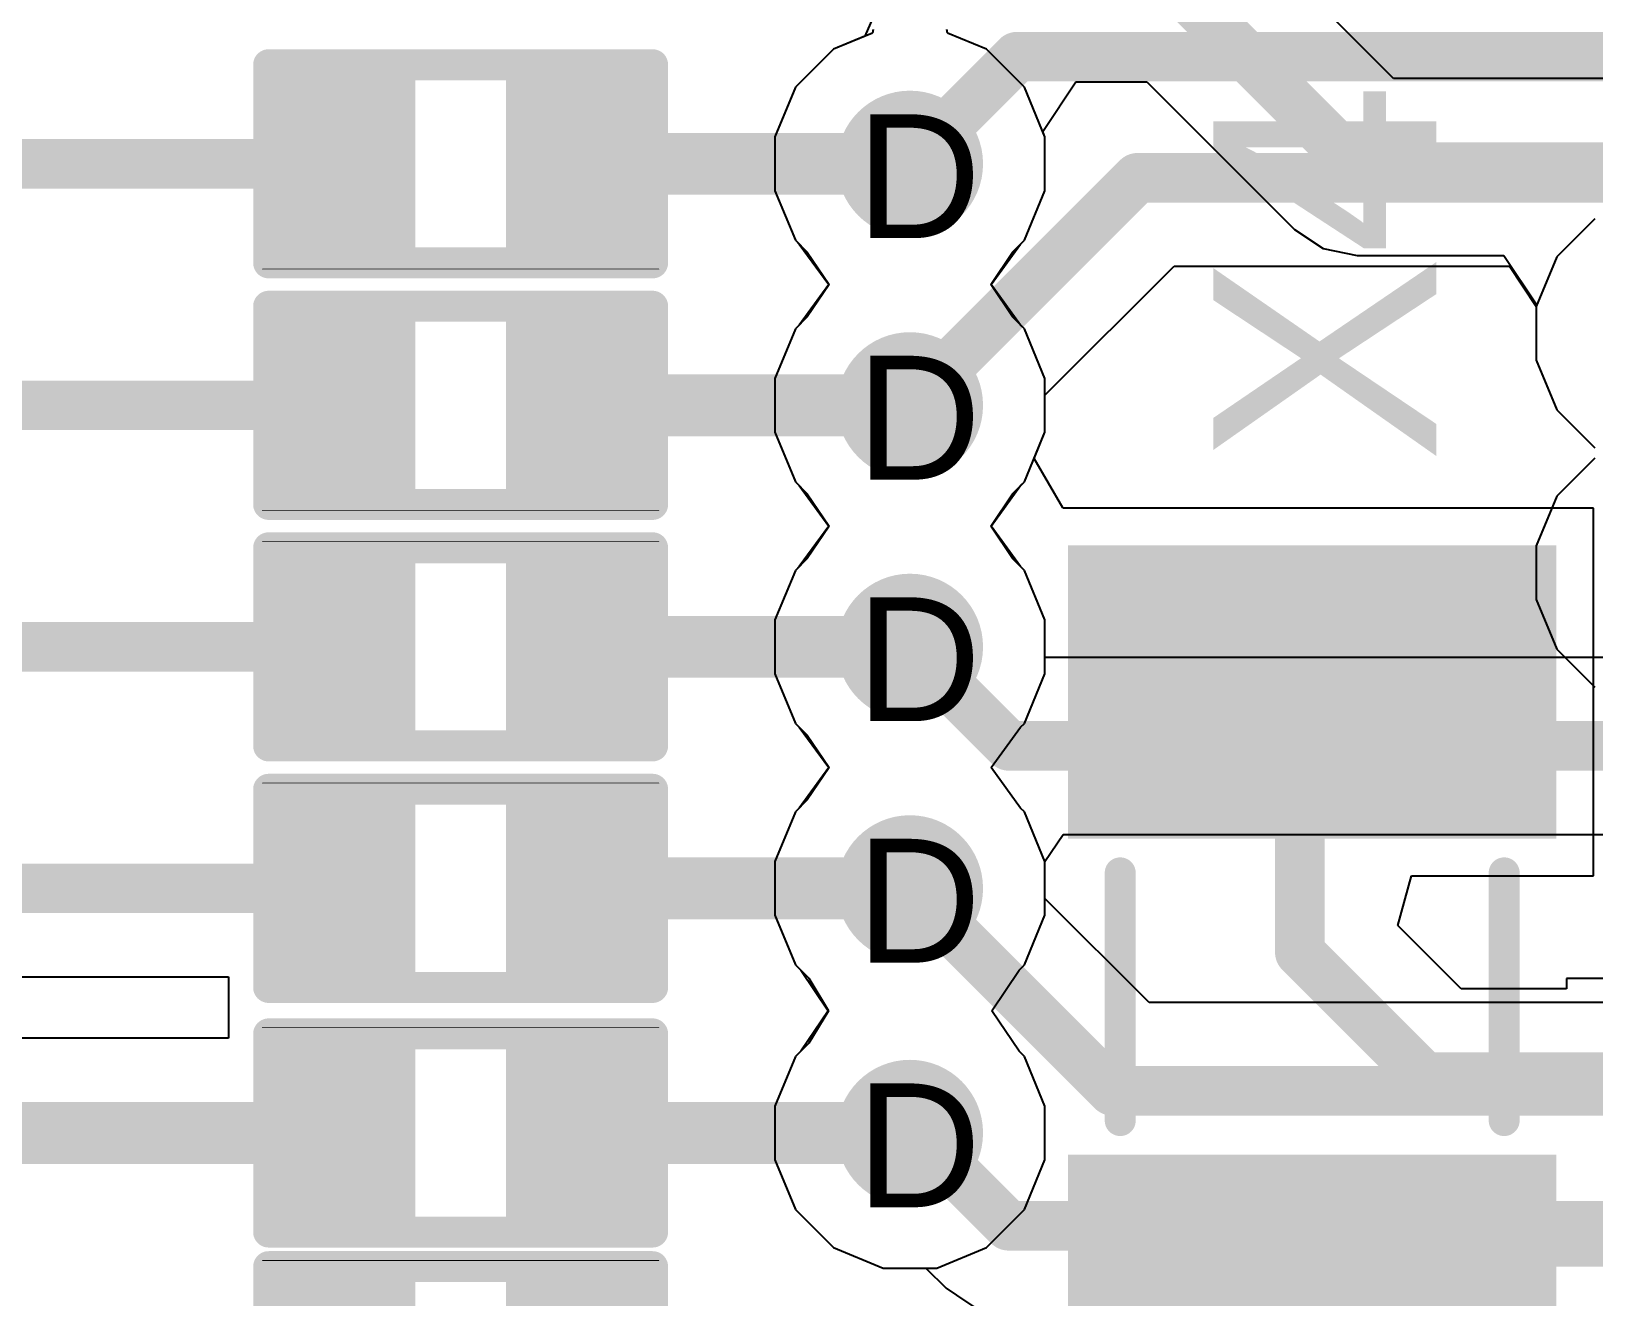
# Model space of a CAD drawing. Header units: inches. Extents: x -11 to 5428, y 0 to 5423.
# Drawn here: x 127.58 to 133.98, y 59.92 to 65.11 of the extents above; entities that cross this region are included whole.
import ezdxf

# ---------------------------------------------------------------- set-up
doc = ezdxf.new("R2010")
doc.units = ezdxf.units.IN
for name, color, linetype in [('Bottom Layer', 5, 'Continuous'), ('Drill Drawing', 1, 'Continuous'), ('GND', 16, 'Continuous'), ('PWR', 76, 'Continuous'), ('Top Layer', 1, 'Continuous'), ('Top Overlay', 2, 'Continuous'), ('Top Paste', 8, 'Continuous'), ('Top Solder', 216, 'Continuous'), ('Via Holes', 16, 'Continuous')]:
    doc.layers.add(name, color=color, linetype=linetype)
doc.styles.add('Arial', font='', dxfattribs={"height": 0.2})
doc.styles.get('Arial').set_extended_font_data('Arial')

# ---------------------------------------------------------------- blocks, each defined once
blk = doc.blocks.new('R___0402_469')
at = {"layer": 'Top Layer'}
for points in [[(-0.6985, -0.3175), (-0.6985, 0.3175), (-0.2413, 0.3175), (-0.2413, -0.3175)], [(0.2413, -0.3175), (0.2413, 0.3175), (0.6985, 0.3175), (0.6985, -0.3175)]]:
    blk.add_hatch(color=1, dxfattribs=at).paths.add_polyline_path(points)
at = {"layer": 'Top Paste'}
for points in [[(-0.6985, -0.3175), (-0.6985, 0.3175), (-0.2413, 0.3175), (-0.2413, -0.3175)], [(0.2413, -0.3175), (0.2413, 0.3175), (0.6985, 0.3175), (0.6985, -0.3175)]]:
    blk.add_hatch(color=8, dxfattribs=at).paths.add_polyline_path(points)
at = {"layer": 'Top Solder'}
for points in [[(-0.7535, -0.3725), (-0.7535, 0.3725), (-0.1863, 0.3725), (-0.1863, -0.3725)], [(0.1863, -0.3725), (0.1863, 0.3725), (0.7535, 0.3725), (0.7535, -0.3725)]]:
    blk.add_hatch(color=216, dxfattribs=at).paths.add_polyline_path(points)
at = {"layer": 'Top Overlay'}
for points in [[(-0.7874, 0.4064, 0.127, 0.127, 0), (0.7874, 0.4064, 0.127, 0.127, 0)], [(-0.7874, -0.4064, 0.127, 0.127, 0), (-0.7874, 0.4064, 0.127, 0.127, 0)], [(0.7874, -0.4064, 0.127, 0.127, 0), (0.7874, 0.4064, 0.127, 0.127, 0)], [(-0.7874, -0.4064, 0.127, 0.127, 0), (0.7874, -0.4064, 0.127, 0.127, 0)], [(-0.8128, -0.4318, 0.00323, 0.00323, 0), (0.8128, -0.4318, 0.00323, 0.00323, 0)]]:
    blk.add_lwpolyline(points, format="xyseb", dxfattribs=at)
for points in [[(-0.8192, 0.4064, 0.0635, 0.0635, 1), (-0.7557, 0.4064, 0.0635, 0.0635, 1)], [(-0.8192, 0.4064, 0.0635, 0.0635, 1), (-0.7557, 0.4064, 0.0635, 0.0635, 1)], [(0.7556, 0.4064, 0.0635, 0.0635, 1), (0.8191, 0.4064, 0.0635, 0.0635, 1)], [(0.7556, 0.4064, 0.0635, 0.0635, 1), (0.8191, 0.4064, 0.0635, 0.0635, 1)], [(-0.8192, -0.4064, 0.0635, 0.0635, 1), (-0.7557, -0.4064, 0.0635, 0.0635, 1)], [(-0.8192, -0.4064, 0.0635, 0.0635, 1), (-0.7557, -0.4064, 0.0635, 0.0635, 1)], [(0.7556, -0.4064, 0.0635, 0.0635, 1), (0.8191, -0.4064, 0.0635, 0.0635, 1)], [(0.7556, -0.4064, 0.0635, 0.0635, 1), (0.8191, -0.4064, 0.0635, 0.0635, 1)], [(-0.8136, -0.4318, 0.00161, 0.00161, 1), (-0.812, -0.4318, 0.00161, 0.00161, 1)], [(0.812, -0.4318, 0.00161, 0.00161, 1), (0.8136, -0.4318, 0.00161, 0.00161, 1)]]:
    blk.add_lwpolyline(points, format="xyseb", close=True, dxfattribs=at)
blk = doc.blocks.new('R___0402_471')
at = {"layer": 'Top Layer'}
for points in [[(-0.6985, -0.3175), (-0.6985, 0.3175), (-0.2413, 0.3175), (-0.2413, -0.3175)], [(0.2413, -0.3175), (0.2413, 0.3175), (0.6985, 0.3175), (0.6985, -0.3175)]]:
    blk.add_hatch(color=1, dxfattribs=at).paths.add_polyline_path(points)
at = {"layer": 'Top Paste'}
for points in [[(-0.6985, -0.3175), (-0.6985, 0.3175), (-0.2413, 0.3175), (-0.2413, -0.3175)], [(0.2413, -0.3175), (0.2413, 0.3175), (0.6985, 0.3175), (0.6985, -0.3175)]]:
    blk.add_hatch(color=8, dxfattribs=at).paths.add_polyline_path(points)
at = {"layer": 'Top Solder'}
for points in [[(-0.7535, -0.3725), (-0.7535, 0.3725), (-0.1863, 0.3725), (-0.1863, -0.3725)], [(0.1863, -0.3725), (0.1863, 0.3725), (0.7535, 0.3725), (0.7535, -0.3725)]]:
    blk.add_hatch(color=216, dxfattribs=at).paths.add_polyline_path(points)
at = {"layer": 'Top Overlay'}
for points in [[(-0.7874, 0.4064, 0.127, 0.127, 0), (0.7874, 0.4064, 0.127, 0.127, 0)], [(-0.7874, -0.4064, 0.127, 0.127, 0), (-0.7874, 0.4064, 0.127, 0.127, 0)], [(0.7874, -0.4064, 0.127, 0.127, 0), (0.7874, 0.4064, 0.127, 0.127, 0)], [(-0.7874, -0.4064, 0.127, 0.127, 0), (0.7874, -0.4064, 0.127, 0.127, 0)], [(-0.8128, -0.4318, 0.00323, 0.00323, 0), (0.8128, -0.4318, 0.00323, 0.00323, 0)]]:
    blk.add_lwpolyline(points, format="xyseb", dxfattribs=at)
for points in [[(-0.8192, 0.4064, 0.0635, 0.0635, 1), (-0.7557, 0.4064, 0.0635, 0.0635, 1)], [(-0.8192, 0.4064, 0.0635, 0.0635, 1), (-0.7557, 0.4064, 0.0635, 0.0635, 1)], [(0.7556, 0.4064, 0.0635, 0.0635, 1), (0.8191, 0.4064, 0.0635, 0.0635, 1)], [(0.7556, 0.4064, 0.0635, 0.0635, 1), (0.8191, 0.4064, 0.0635, 0.0635, 1)], [(-0.8192, -0.4064, 0.0635, 0.0635, 1), (-0.7557, -0.4064, 0.0635, 0.0635, 1)], [(-0.8192, -0.4064, 0.0635, 0.0635, 1), (-0.7557, -0.4064, 0.0635, 0.0635, 1)], [(0.7556, -0.4064, 0.0635, 0.0635, 1), (0.8191, -0.4064, 0.0635, 0.0635, 1)], [(0.7556, -0.4064, 0.0635, 0.0635, 1), (0.8191, -0.4064, 0.0635, 0.0635, 1)], [(-0.8136, -0.4318, 0.00161, 0.00161, 1), (-0.812, -0.4318, 0.00161, 0.00161, 1)], [(0.812, -0.4318, 0.00161, 0.00161, 1), (0.8136, -0.4318, 0.00161, 0.00161, 1)]]:
    blk.add_lwpolyline(points, format="xyseb", close=True, dxfattribs=at)
blk = doc.blocks.new('R___0402_488')
at = {"layer": 'Top Layer'}
for points in [[(-0.6985, -0.3175), (-0.6985, 0.3175), (-0.2413, 0.3175), (-0.2413, -0.3175)], [(0.2413, -0.3175), (0.2413, 0.3175), (0.6985, 0.3175), (0.6985, -0.3175)]]:
    blk.add_hatch(color=1, dxfattribs=at).paths.add_polyline_path(points)
at = {"layer": 'Top Paste'}
for points in [[(-0.6985, -0.3175), (-0.6985, 0.3175), (-0.2413, 0.3175), (-0.2413, -0.3175)], [(0.2413, -0.3175), (0.2413, 0.3175), (0.6985, 0.3175), (0.6985, -0.3175)]]:
    blk.add_hatch(color=8, dxfattribs=at).paths.add_polyline_path(points)
at = {"layer": 'Top Solder'}
for points in [[(-0.7535, -0.3725), (-0.7535, 0.3725), (-0.1863, 0.3725), (-0.1863, -0.3725)], [(0.1863, -0.3725), (0.1863, 0.3725), (0.7535, 0.3725), (0.7535, -0.3725)]]:
    blk.add_hatch(color=216, dxfattribs=at).paths.add_polyline_path(points)
at = {"layer": 'Top Overlay'}
for points in [[(0.7874, 0.4064, 0.127, 0.127, 0), (-0.7874, 0.4064, 0.127, 0.127, 0)], [(-0.7874, 0.4064, 0.127, 0.127, 0), (-0.7874, -0.4064, 0.127, 0.127, 0)], [(0.7874, 0.4064, 0.127, 0.127, 0), (0.7874, -0.4064, 0.127, 0.127, 0)], [(0.7874, -0.4064, 0.127, 0.127, 0), (-0.7874, -0.4064, 0.127, 0.127, 0)], [(0.8128, -0.4318, 0.00323, 0.00323, 0), (-0.8128, -0.4318, 0.00323, 0.00323, 0)]]:
    blk.add_lwpolyline(points, format="xyseb", dxfattribs=at)
for points in [[(-0.8191, 0.4064, 0.0635, 0.0635, 1), (-0.7556, 0.4064, 0.0635, 0.0635, 1)], [(-0.8191, 0.4064, 0.0635, 0.0635, 1), (-0.7556, 0.4064, 0.0635, 0.0635, 1)], [(0.7557, 0.4064, 0.0635, 0.0635, 1), (0.8192, 0.4064, 0.0635, 0.0635, 1)], [(0.7557, 0.4064, 0.0635, 0.0635, 1), (0.8192, 0.4064, 0.0635, 0.0635, 1)], [(-0.8191, -0.4064, 0.0635, 0.0635, 1), (-0.7556, -0.4064, 0.0635, 0.0635, 1)], [(-0.8191, -0.4064, 0.0635, 0.0635, 1), (-0.7556, -0.4064, 0.0635, 0.0635, 1)], [(0.7557, -0.4064, 0.0635, 0.0635, 1), (0.8192, -0.4064, 0.0635, 0.0635, 1)], [(0.7557, -0.4064, 0.0635, 0.0635, 1), (0.8192, -0.4064, 0.0635, 0.0635, 1)], [(-0.8136, -0.4318, 0.00161, 0.00161, 1), (-0.812, -0.4318, 0.00161, 0.00161, 1)], [(0.812, -0.4318, 0.00161, 0.00161, 1), (0.8136, -0.4318, 0.00161, 0.00161, 1)]]:
    blk.add_lwpolyline(points, format="xyseb", close=True, dxfattribs=at)
blk = doc.blocks.new('R___0402_490')
at = {"layer": 'Top Layer'}
for points in [[(-0.6985, -0.3175), (-0.6985, 0.3175), (-0.2413, 0.3175), (-0.2413, -0.3175)], [(0.2413, -0.3175), (0.2413, 0.3175), (0.6985, 0.3175), (0.6985, -0.3175)]]:
    blk.add_hatch(color=1, dxfattribs=at).paths.add_polyline_path(points)
at = {"layer": 'Top Paste'}
for points in [[(-0.6985, -0.3175), (-0.6985, 0.3175), (-0.2413, 0.3175), (-0.2413, -0.3175)], [(0.2413, -0.3175), (0.2413, 0.3175), (0.6985, 0.3175), (0.6985, -0.3175)]]:
    blk.add_hatch(color=8, dxfattribs=at).paths.add_polyline_path(points)
at = {"layer": 'Top Solder'}
for points in [[(-0.7535, -0.3725), (-0.7535, 0.3725), (-0.1863, 0.3725), (-0.1863, -0.3725)], [(0.1863, -0.3725), (0.1863, 0.3725), (0.7535, 0.3725), (0.7535, -0.3725)]]:
    blk.add_hatch(color=216, dxfattribs=at).paths.add_polyline_path(points)
at = {"layer": 'Top Overlay'}
for points in [[(0.7874, 0.4064, 0.127, 0.127, 0), (-0.7874, 0.4064, 0.127, 0.127, 0)], [(-0.7874, 0.4064, 0.127, 0.127, 0), (-0.7874, -0.4064, 0.127, 0.127, 0)], [(0.7874, 0.4064, 0.127, 0.127, 0), (0.7874, -0.4064, 0.127, 0.127, 0)], [(0.7874, -0.4064, 0.127, 0.127, 0), (-0.7874, -0.4064, 0.127, 0.127, 0)], [(0.8128, -0.4318, 0.00323, 0.00323, 0), (-0.8128, -0.4318, 0.00323, 0.00323, 0)]]:
    blk.add_lwpolyline(points, format="xyseb", dxfattribs=at)
for points in [[(-0.8191, 0.4064, 0.0635, 0.0635, 1), (-0.7556, 0.4064, 0.0635, 0.0635, 1)], [(-0.8191, 0.4064, 0.0635, 0.0635, 1), (-0.7556, 0.4064, 0.0635, 0.0635, 1)], [(0.7557, 0.4064, 0.0635, 0.0635, 1), (0.8192, 0.4064, 0.0635, 0.0635, 1)], [(0.7557, 0.4064, 0.0635, 0.0635, 1), (0.8192, 0.4064, 0.0635, 0.0635, 1)], [(-0.8191, -0.4064, 0.0635, 0.0635, 1), (-0.7556, -0.4064, 0.0635, 0.0635, 1)], [(-0.8191, -0.4064, 0.0635, 0.0635, 1), (-0.7556, -0.4064, 0.0635, 0.0635, 1)], [(0.7557, -0.4064, 0.0635, 0.0635, 1), (0.8192, -0.4064, 0.0635, 0.0635, 1)], [(0.7557, -0.4064, 0.0635, 0.0635, 1), (0.8192, -0.4064, 0.0635, 0.0635, 1)], [(-0.8136, -0.4318, 0.00161, 0.00161, 1), (-0.812, -0.4318, 0.00161, 0.00161, 1)], [(0.812, -0.4318, 0.00161, 0.00161, 1), (0.8136, -0.4318, 0.00161, 0.00161, 1)]]:
    blk.add_lwpolyline(points, format="xyseb", close=True, dxfattribs=at)
blk = doc.blocks.new('R___0402_492')
at = {"layer": 'Top Layer'}
for points in [[(-0.6985, -0.3175), (-0.6985, 0.3175), (-0.2413, 0.3175), (-0.2413, -0.3175)], [(0.2413, -0.3175), (0.2413, 0.3175), (0.6985, 0.3175), (0.6985, -0.3175)]]:
    blk.add_hatch(color=1, dxfattribs=at).paths.add_polyline_path(points)
at = {"layer": 'Top Paste'}
for points in [[(-0.6985, -0.3175), (-0.6985, 0.3175), (-0.2413, 0.3175), (-0.2413, -0.3175)], [(0.2413, -0.3175), (0.2413, 0.3175), (0.6985, 0.3175), (0.6985, -0.3175)]]:
    blk.add_hatch(color=8, dxfattribs=at).paths.add_polyline_path(points)
at = {"layer": 'Top Solder'}
for points in [[(-0.7535, -0.3725), (-0.7535, 0.3725), (-0.1863, 0.3725), (-0.1863, -0.3725)], [(0.1863, -0.3725), (0.1863, 0.3725), (0.7535, 0.3725), (0.7535, -0.3725)]]:
    blk.add_hatch(color=216, dxfattribs=at).paths.add_polyline_path(points)
at = {"layer": 'Top Overlay'}
for points in [[(0.7874, 0.4064, 0.127, 0.127, 0), (-0.7874, 0.4064, 0.127, 0.127, 0)], [(-0.7874, 0.4064, 0.127, 0.127, 0), (-0.7874, -0.4064, 0.127, 0.127, 0)], [(0.7874, 0.4064, 0.127, 0.127, 0), (0.7874, -0.4064, 0.127, 0.127, 0)], [(0.7874, -0.4064, 0.127, 0.127, 0), (-0.7874, -0.4064, 0.127, 0.127, 0)], [(0.8128, -0.4318, 0.00323, 0.00323, 0), (-0.8128, -0.4318, 0.00323, 0.00323, 0)]]:
    blk.add_lwpolyline(points, format="xyseb", dxfattribs=at)
for points in [[(-0.8191, 0.4064, 0.0635, 0.0635, 1), (-0.7556, 0.4064, 0.0635, 0.0635, 1)], [(-0.8191, 0.4064, 0.0635, 0.0635, 1), (-0.7556, 0.4064, 0.0635, 0.0635, 1)], [(0.7557, 0.4064, 0.0635, 0.0635, 1), (0.8192, 0.4064, 0.0635, 0.0635, 1)], [(0.7557, 0.4064, 0.0635, 0.0635, 1), (0.8192, 0.4064, 0.0635, 0.0635, 1)], [(-0.8191, -0.4064, 0.0635, 0.0635, 1), (-0.7556, -0.4064, 0.0635, 0.0635, 1)], [(-0.8191, -0.4064, 0.0635, 0.0635, 1), (-0.7556, -0.4064, 0.0635, 0.0635, 1)], [(0.7557, -0.4064, 0.0635, 0.0635, 1), (0.8192, -0.4064, 0.0635, 0.0635, 1)], [(0.7557, -0.4064, 0.0635, 0.0635, 1), (0.8192, -0.4064, 0.0635, 0.0635, 1)], [(-0.8136, -0.4318, 0.00161, 0.00161, 1), (-0.812, -0.4318, 0.00161, 0.00161, 1)], [(0.812, -0.4318, 0.00161, 0.00161, 1), (0.8136, -0.4318, 0.00161, 0.00161, 1)]]:
    blk.add_lwpolyline(points, format="xyseb", close=True, dxfattribs=at)
blk = doc.blocks.new('R___0402_494')
at = {"layer": 'Top Layer'}
for points in [[(-0.6985, -0.3175), (-0.6985, 0.3175), (-0.2413, 0.3175), (-0.2413, -0.3175)], [(0.2413, -0.3175), (0.2413, 0.3175), (0.6985, 0.3175), (0.6985, -0.3175)]]:
    blk.add_hatch(color=1, dxfattribs=at).paths.add_polyline_path(points)
at = {"layer": 'Top Paste'}
for points in [[(-0.6985, -0.3175), (-0.6985, 0.3175), (-0.2413, 0.3175), (-0.2413, -0.3175)], [(0.2413, -0.3175), (0.2413, 0.3175), (0.6985, 0.3175), (0.6985, -0.3175)]]:
    blk.add_hatch(color=8, dxfattribs=at).paths.add_polyline_path(points)
at = {"layer": 'Top Solder'}
for points in [[(-0.7535, -0.3725), (-0.7535, 0.3725), (-0.1863, 0.3725), (-0.1863, -0.3725)], [(0.1863, -0.3725), (0.1863, 0.3725), (0.7535, 0.3725), (0.7535, -0.3725)]]:
    blk.add_hatch(color=216, dxfattribs=at).paths.add_polyline_path(points)
at = {"layer": 'Top Overlay'}
for points in [[(0.7874, 0.4064, 0.127, 0.127, 0), (-0.7874, 0.4064, 0.127, 0.127, 0)], [(-0.7874, 0.4064, 0.127, 0.127, 0), (-0.7874, -0.4064, 0.127, 0.127, 0)], [(0.7874, 0.4064, 0.127, 0.127, 0), (0.7874, -0.4064, 0.127, 0.127, 0)], [(0.7874, -0.4064, 0.127, 0.127, 0), (-0.7874, -0.4064, 0.127, 0.127, 0)], [(0.8128, -0.4318, 0.00323, 0.00323, 0), (-0.8128, -0.4318, 0.00323, 0.00323, 0)]]:
    blk.add_lwpolyline(points, format="xyseb", dxfattribs=at)
for points in [[(-0.8191, 0.4064, 0.0635, 0.0635, 1), (-0.7556, 0.4064, 0.0635, 0.0635, 1)], [(-0.8191, 0.4064, 0.0635, 0.0635, 1), (-0.7556, 0.4064, 0.0635, 0.0635, 1)], [(0.7557, 0.4064, 0.0635, 0.0635, 1), (0.8192, 0.4064, 0.0635, 0.0635, 1)], [(0.7557, 0.4064, 0.0635, 0.0635, 1), (0.8192, 0.4064, 0.0635, 0.0635, 1)], [(-0.8191, -0.4064, 0.0635, 0.0635, 1), (-0.7556, -0.4064, 0.0635, 0.0635, 1)], [(-0.8191, -0.4064, 0.0635, 0.0635, 1), (-0.7556, -0.4064, 0.0635, 0.0635, 1)], [(0.7557, -0.4064, 0.0635, 0.0635, 1), (0.8192, -0.4064, 0.0635, 0.0635, 1)], [(0.7557, -0.4064, 0.0635, 0.0635, 1), (0.8192, -0.4064, 0.0635, 0.0635, 1)], [(-0.8136, -0.4318, 0.00161, 0.00161, 1), (-0.812, -0.4318, 0.00161, 0.00161, 1)], [(0.812, -0.4318, 0.00161, 0.00161, 1), (0.8136, -0.4318, 0.00161, 0.00161, 1)]]:
    blk.add_lwpolyline(points, format="xyseb", close=True, dxfattribs=at)
blk = doc.blocks.new('NX3215SA_32_768K_STD_MUA_8__516')
at = {"layer": 'Top Layer'}
for points in [[(-1.75, 0.9), (-0.75, 0.9), (-0.75, -0.9), (-1.75, -0.9)], [(0.75, 0.9), (1.75, 0.9), (1.75, -0.9), (0.75, -0.9)]]:
    blk.add_hatch(color=1, dxfattribs=at).paths.add_polyline_path(points)
at = {"layer": 'Top Paste'}
for points in [[(-1.75, 0.9), (-0.75, 0.9), (-0.75, -0.9), (-1.75, -0.9)], [(0.75, 0.9), (1.75, 0.9), (1.75, -0.9), (0.75, -0.9)]]:
    blk.add_hatch(color=8, dxfattribs=at).paths.add_polyline_path(points)
at = {"layer": 'Top Solder'}
for points in [[(-1.8516, 1.0016), (-0.6484, 1.0016), (-0.6484, -1.0016), (-1.8516, -1.0016)], [(0.6484, 1.0016), (1.8516, 1.0016), (1.8516, -1.0016), (0.6484, -1.0016)]]:
    blk.add_hatch(color=216, dxfattribs=at).paths.add_polyline_path(points)
at = {"layer": 'Top Overlay'}
for points in [[(-0.508, 0.7874, 0.127, 0.127, 0), (0.508, 0.7874, 0.127, 0.127, 0)], [(-0.508, -0.7874, 0.127, 0.127, 0), (0.508, -0.7874, 0.127, 0.127, 0)]]:
    blk.add_lwpolyline(points, format="xyseb", dxfattribs=at)
for points in [[(-0.5397, 0.7874, 0.0635, 0.0635, 1), (-0.4762, 0.7874, 0.0635, 0.0635, 1)], [(0.4763, 0.7874, 0.0635, 0.0635, 1), (0.5398, 0.7874, 0.0635, 0.0635, 1)], [(-0.5397, -0.7874, 0.0635, 0.0635, 1), (-0.4762, -0.7874, 0.0635, 0.0635, 1)], [(0.4763, -0.7874, 0.0635, 0.0635, 1), (0.5398, -0.7874, 0.0635, 0.0635, 1)]]:
    blk.add_lwpolyline(points, format="xyseb", close=True, dxfattribs=at)

msp = doc.modelspace()

# ---------------------------------------------------------------- hatches: boundary and pattern name
at = {"layer": 'Bottom Layer'}
h = msp.add_hatch(color=5, dxfattribs=at)
edge = h.paths.add_edge_path()
edge.add_arc((131.1794, 64.5668), 0.3, 0, 360)
h = msp.add_hatch(color=5, dxfattribs=at)
edge = h.paths.add_edge_path()
edge.add_arc((131.1794, 63.5762), 0.3, 0, 360)
h = msp.add_hatch(color=5, dxfattribs=at)
edge = h.paths.add_edge_path()
edge.add_arc((131.1794, 62.5856), 0.3, 0, 360)
h = msp.add_hatch(color=5, dxfattribs=at)
edge = h.paths.add_edge_path()
edge.add_arc((131.1794, 61.595), 0.3, 0, 360)
h = msp.add_hatch(color=5, dxfattribs=at)
edge = h.paths.add_edge_path()
edge.add_arc((131.1794, 60.5918), 0.3, 0, 360)
at = {"layer": 'GND'}
h = msp.add_hatch(color=16, dxfattribs=at)
edge = h.paths.add_edge_path()
edge.add_arc((131.1794, 64.5668), 0.3, 0, 360)
h = msp.add_hatch(color=16, dxfattribs=at)
edge = h.paths.add_edge_path()
edge.add_arc((131.1794, 63.5762), 0.3, 0, 360)
h = msp.add_hatch(color=16, dxfattribs=at)
edge = h.paths.add_edge_path()
edge.add_arc((131.1794, 62.5856), 0.3, 0, 360)
h = msp.add_hatch(color=16, dxfattribs=at)
edge = h.paths.add_edge_path()
edge.add_arc((131.1794, 61.595), 0.3, 0, 360)
h = msp.add_hatch(color=16, dxfattribs=at)
edge = h.paths.add_edge_path()
edge.add_arc((131.1794, 60.5918), 0.3, 0, 360)
at = {"layer": 'PWR'}
h = msp.add_hatch(color=76, dxfattribs=at)
edge = h.paths.add_edge_path()
edge.add_arc((131.1794, 64.5668), 0.3, 0, 360)
h = msp.add_hatch(color=76, dxfattribs=at)
edge = h.paths.add_edge_path()
edge.add_arc((131.1794, 63.5762), 0.3, 0, 360)
h = msp.add_hatch(color=76, dxfattribs=at)
edge = h.paths.add_edge_path()
edge.add_arc((131.1794, 62.5856), 0.3, 0, 360)
h = msp.add_hatch(color=76, dxfattribs=at)
edge = h.paths.add_edge_path()
edge.add_arc((131.1794, 61.595), 0.3, 0, 360)
h = msp.add_hatch(color=76, dxfattribs=at)
edge = h.paths.add_edge_path()
edge.add_arc((131.1794, 60.5918), 0.3, 0, 360)
at = {"layer": 'Top Layer'}
h = msp.add_hatch(color=1, dxfattribs=at)
edge = h.paths.add_edge_path()
edge.add_arc((131.1794, 64.5668), 0.3, 0, 360)
h = msp.add_hatch(color=1, dxfattribs=at)
edge = h.paths.add_edge_path()
edge.add_arc((131.1794, 63.5762), 0.3, 0, 360)
h = msp.add_hatch(color=1, dxfattribs=at)
edge = h.paths.add_edge_path()
edge.add_arc((131.1794, 62.5856), 0.3, 0, 360)
h = msp.add_hatch(color=1, dxfattribs=at)
edge = h.paths.add_edge_path()
edge.add_arc((131.1794, 61.595), 0.3, 0, 360)
h = msp.add_hatch(color=1, dxfattribs=at)
edge = h.paths.add_edge_path()
edge.add_arc((131.1794, 60.5918), 0.3, 0, 360)
at = {"layer": 'Via Holes'}
h = msp.add_hatch(color=7, dxfattribs=at)
edge = h.paths.add_edge_path()
edge.add_arc((131.1794, 64.5668), 0.15, 0, 360)
h = msp.add_hatch(color=7, dxfattribs=at)
edge = h.paths.add_edge_path()
edge.add_arc((131.1794, 63.5762), 0.15, 0, 360)
h = msp.add_hatch(color=7, dxfattribs=at)
edge = h.paths.add_edge_path()
edge.add_arc((131.1794, 62.5856), 0.15, 0, 360)
h = msp.add_hatch(color=7, dxfattribs=at)
edge = h.paths.add_edge_path()
edge.add_arc((131.1794, 61.595), 0.15, 0, 360)
h = msp.add_hatch(color=7, dxfattribs=at)
edge = h.paths.add_edge_path()
edge.add_arc((131.1794, 60.5918), 0.15, 0, 360)

# ---------------------------------------------------------------- linework, layer by layer
at = {"layer": 'Bottom Layer'}
for p, q in [((131.0549, 65.2281), (130.9951, 65.0901)), ((130.9951, 65.0901), (130.8656, 65.0365)), ((130.8656, 65.0365), (130.7098, 64.8806)), ((130.7098, 64.8806), (130.6254, 64.677)), ((130.6254, 64.677), (130.6254, 64.4566)), ((130.6254, 64.4566), (130.7098, 64.253)), ((130.7098, 64.253), (130.7585, 64.2043)), ((130.7585, 64.2043), (130.8483, 64.0715)), ((131.7334, 63.6175), (132.2629, 64.147)), ((132.2629, 64.147), (133.6381, 64.147)), ((133.6381, 64.147), (133.7484, 63.9818)), ((130.8483, 64.0715), (130.7585, 63.9388)), ((133.7484, 63.9818), (133.7484, 63.7614)), ((130.7585, 63.9388), (130.7098, 63.89)), ((130.7098, 63.89), (130.6254, 63.6864)), ((133.7484, 63.7614), (133.8328, 63.5578)), ((130.6254, 63.6864), (130.6254, 63.466)), ((131.7334, 63.466), (131.7334, 63.6175)), ((133.8328, 63.5578), (133.9886, 63.402)), ((130.6254, 63.466), (130.7098, 63.2624)), ((131.6491, 63.2624), (131.7334, 63.466)), ((130.7098, 63.2624), (130.7585, 63.2137)), ((131.6004, 63.2137), (131.6491, 63.2624)), ((130.7585, 63.2137), (130.8483, 63.0809)), ((131.5106, 63.0809), (131.6004, 63.2137)), ((130.8483, 63.0809), (130.7585, 62.9482)), ((131.6004, 62.9482), (131.5106, 63.0809)), ((130.7585, 62.9482), (130.7098, 62.8994)), ((131.6491, 62.8994), (131.6004, 62.9482)), ((130.7098, 62.8994), (130.6254, 62.6958)), ((131.7334, 62.6958), (131.6491, 62.8994)), ((130.6254, 62.6958), (130.6254, 62.4754)), ((131.7334, 62.5444), (131.7334, 62.6958)), ((131.736, 62.5418), (131.7334, 62.5444)), ((138.884, 62.5418), (131.736, 62.5418)), ((130.6254, 62.4754), (130.7098, 62.2718)), ((130.7098, 62.2718), (130.7585, 62.2231)), ((130.7585, 62.2231), (130.8483, 62.0903)), ((130.8483, 62.0903), (130.7585, 61.9576)), ((130.7098, 61.9088), (130.6254, 61.7052)), ((130.7585, 61.9576), (130.7098, 61.9088)), ((131.7334, 61.7052), (131.8079, 61.8166)), ((131.8079, 61.8166), (138.7338, 61.8166)), ((130.6254, 61.7052), (130.6254, 61.4848)), ((131.7334, 61.5538), (131.7334, 61.7052)), ((132.1603, 61.1269), (131.7334, 61.5538)), ((130.6254, 61.4848), (130.7098, 61.2812)), ((130.7098, 61.2812), (130.7648, 61.2262)), ((130.7648, 61.2262), (130.8461, 61.0934)), ((130.8461, 61.0934), (130.7648, 60.9607)), ((138.8874, 61.1269), (132.1603, 61.1269)), ((130.7648, 60.9607), (130.7098, 60.9056)), ((130.7098, 60.9056), (130.6254, 60.702)), ((130.6254, 60.702), (130.6254, 60.4816)), ((130.6254, 60.4816), (130.7098, 60.278)), ((130.7098, 60.278), (130.8656, 60.1222)), ((130.8656, 60.1222), (131.0692, 60.0378)), ((131.0692, 60.0378), (131.2447, 60.0378)), ((131.2447, 60.0378), (131.3279, 59.9546)), ((131.3279, 59.9546), (131.3279, 59.9546)), ((131.3279, 59.9546), (131.3279, 59.9546)), ((131.3279, 59.9546), (131.3704, 59.9262)), ((131.3704, 59.9262), (131.4456, 59.876))]:
    msp.add_line(p, q, dxfattribs=at)
for points in [[(131.1794, 64.5668, 0.2032, 0.2032, 0), (131.6191, 65.0065, 0.2032, 0.2032, 0)], [(131.6191, 65.0065, 0.2032, 0.2032, 0), (138.9554, 65.0065, 0.2032, 0.2032, 0)], [(131.1794, 63.5762, 0.2032, 0.2032, 0), (132.1128, 64.5095, 0.2032, 0.2032, 0)], [(132.1128, 64.5095, 0.2032, 0.2032, 0), (138.0921, 64.5095, 0.2032, 0.2032, 0)], [(131.1794, 62.5856, 0.2032, 0.2032, 0), (131.5858, 62.1792, 0.2032, 0.2032, 0)], [(131.5858, 62.1792, 0.2032, 0.2032, 0), (138.884, 62.1792, 0.2032, 0.2032, 0)], [(131.1794, 61.595, 0.2032, 0.2032, 0), (132.0101, 60.7643, 0.2032, 0.2032, 0)], [(132.0101, 60.7643, 0.2032, 0.2032, 0), (139.9783, 60.7643, 0.2032, 0.2032, 0)], [(131.1794, 60.5918, 0.2032, 0.2032, 0), (131.2034, 60.5918, 0.2032, 0.2032, 0)], [(131.2034, 60.5918, 0.2032, 0.2032, 0), (131.5843, 60.211, 0.2032, 0.2032, 0)], [(131.5843, 60.211, 0.2032, 0.2032, 0), (140.4078, 60.211, 0.2032, 0.2032, 0)]]:
    msp.add_lwpolyline(points, format="xyseb", dxfattribs=at)
for points in [[(131.5683, 65.0065, 0.1016, 0.1016, 1), (131.6699, 65.0065, 0.1016, 0.1016, 1)], [(131.5683, 65.0065, 0.1016, 0.1016, 1), (131.6699, 65.0065, 0.1016, 0.1016, 1)], [(131.1286, 64.5668, 0.1016, 0.1016, 1), (131.2302, 64.5668, 0.1016, 0.1016, 1)], [(132.062, 64.5095, 0.1016, 0.1016, 1), (132.1636, 64.5095, 0.1016, 0.1016, 1)], [(132.062, 64.5095, 0.1016, 0.1016, 1), (132.1636, 64.5095, 0.1016, 0.1016, 1)], [(131.1286, 63.5762, 0.1016, 0.1016, 1), (131.2302, 63.5762, 0.1016, 0.1016, 1)], [(131.1286, 62.5856, 0.1016, 0.1016, 1), (131.2302, 62.5856, 0.1016, 0.1016, 1)], [(131.535, 62.1792, 0.1016, 0.1016, 1), (131.6366, 62.1792, 0.1016, 0.1016, 1)], [(131.535, 62.1792, 0.1016, 0.1016, 1), (131.6366, 62.1792, 0.1016, 0.1016, 1)], [(131.1286, 61.595, 0.1016, 0.1016, 1), (131.2302, 61.595, 0.1016, 0.1016, 1)], [(131.9593, 60.7643, 0.1016, 0.1016, 1), (132.0609, 60.7643, 0.1016, 0.1016, 1)], [(131.9593, 60.7643, 0.1016, 0.1016, 1), (132.0609, 60.7643, 0.1016, 0.1016, 1)], [(131.1286, 60.5918, 0.1016, 0.1016, 1), (131.2302, 60.5918, 0.1016, 0.1016, 1)], [(131.1526, 60.5918, 0.1016, 0.1016, 1), (131.2542, 60.5918, 0.1016, 0.1016, 1)], [(131.1526, 60.5918, 0.1016, 0.1016, 1), (131.2542, 60.5918, 0.1016, 0.1016, 1)], [(131.5335, 60.211, 0.1016, 0.1016, 1), (131.6351, 60.211, 0.1016, 0.1016, 1)], [(131.5335, 60.211, 0.1016, 0.1016, 1), (131.6351, 60.211, 0.1016, 0.1016, 1)]]:
    msp.add_lwpolyline(points, format="xyseb", close=True, dxfattribs=at)
at = {"layer": 'GND'}
for p, q in [((131.0282, 65.1178), (131.0254, 65.1026)), ((131.3335, 65.1026), (131.3307, 65.1178)), ((131.0254, 65.1026), (130.8656, 65.0365)), ((131.4932, 65.0365), (131.3335, 65.1026)), ((130.8656, 65.0365), (130.7098, 64.8806)), ((131.6491, 64.8806), (131.4932, 65.0365)), ((130.7098, 64.8806), (130.6254, 64.677)), ((131.7334, 64.677), (131.6491, 64.8806)), ((130.6254, 64.677), (130.6254, 64.4566)), ((131.7334, 64.4566), (131.7334, 64.677)), ((130.6254, 64.4566), (130.7098, 64.253)), ((131.6491, 64.253), (131.7334, 64.4566)), ((133.9886, 64.3413), (133.8328, 64.1854)), ((130.7098, 64.253), (130.7253, 64.2374)), ((130.7253, 64.2374), (130.8468, 64.0715)), ((131.512, 64.0715), (131.6335, 64.2374)), ((131.6335, 64.2374), (131.6491, 64.253)), ((133.8328, 64.1854), (133.7484, 63.9818)), ((130.8468, 64.0715), (130.7253, 63.9056)), ((131.6335, 63.9056), (131.512, 64.0715)), ((133.7484, 63.9818), (133.7484, 63.7614)), ((130.7253, 63.9056), (130.7098, 63.89)), ((131.6491, 63.89), (131.6335, 63.9056)), ((130.7098, 63.89), (130.6254, 63.6864)), ((131.7334, 63.6864), (131.6491, 63.89)), ((133.7484, 63.7614), (133.8328, 63.5578)), ((130.6254, 63.6864), (130.6254, 63.466)), ((131.7334, 63.466), (131.7334, 63.6864)), ((133.8328, 63.5578), (133.9886, 63.402)), ((130.6254, 63.466), (130.7098, 63.2624)), ((131.6491, 63.2624), (131.7334, 63.466)), ((130.7098, 63.2624), (130.7253, 63.2468)), ((131.6335, 63.2468), (131.6491, 63.2624)), ((130.7253, 63.2468), (130.8468, 63.0809)), ((131.512, 63.0809), (131.6335, 63.2468)), ((130.8468, 63.0809), (130.7253, 62.915)), ((131.6335, 62.915), (131.512, 63.0809)), ((130.7098, 62.8994), (130.6254, 62.6958)), ((130.7253, 62.915), (130.7098, 62.8994)), ((131.6491, 62.8994), (131.6335, 62.915)), ((131.7334, 62.6958), (131.6491, 62.8994)), ((130.6254, 62.6958), (130.6254, 62.4754)), ((131.7334, 62.4754), (131.7334, 62.6958)), ((130.6254, 62.4754), (130.7098, 62.2718)), ((131.6491, 62.2718), (131.7334, 62.4754)), ((130.7098, 62.2718), (130.7253, 62.2562)), ((130.7253, 62.2562), (130.8468, 62.0903)), ((131.512, 62.0903), (131.6335, 62.2562)), ((131.6335, 62.2562), (131.6491, 62.2718)), ((130.8468, 62.0903), (130.7253, 61.9244)), ((131.6335, 61.9244), (131.512, 62.0903)), ((130.7098, 61.9088), (130.6254, 61.7052)), ((130.7253, 61.9244), (130.7098, 61.9088)), ((131.6491, 61.9088), (131.6335, 61.9244)), ((131.7334, 61.7052), (131.6491, 61.9088)), ((130.6254, 61.7052), (130.6254, 61.4848)), ((131.7334, 61.4848), (131.7334, 61.7052)), ((130.6254, 61.4848), (130.7098, 61.2812)), ((131.6491, 61.2812), (131.7334, 61.4848)), ((130.7098, 61.2812), (130.7316, 61.2593)), ((131.6272, 61.2593), (131.6491, 61.2812)), ((130.7316, 61.2593), (130.844, 61.0934)), ((131.5149, 61.0934), (131.6272, 61.2593)), ((130.844, 61.0934), (130.7316, 60.9275)), ((131.6272, 60.9275), (131.5149, 61.0934)), ((130.7098, 60.9056), (130.6254, 60.702)), ((130.7316, 60.9275), (130.7098, 60.9056)), ((131.6491, 60.9056), (131.6272, 60.9275)), ((131.7334, 60.702), (131.6491, 60.9056)), ((130.6254, 60.702), (130.6254, 60.4816)), ((131.7334, 60.4816), (131.7334, 60.702)), ((130.6254, 60.4816), (130.7098, 60.278)), ((131.6491, 60.278), (131.7334, 60.4816)), ((130.7098, 60.278), (130.8656, 60.1222)), ((131.4932, 60.1222), (131.6491, 60.278)), ((130.8656, 60.1222), (131.0692, 60.0378)), ((131.2896, 60.0378), (131.4932, 60.1222)), ((131.0692, 60.0378), (131.2896, 60.0378))]:
    msp.add_line(p, q, dxfattribs=at)
at = {"layer": 'PWR'}
for p, q in [((131.0282, 65.1178), (131.0254, 65.1026)), ((131.3335, 65.1026), (131.3307, 65.1178)), ((131.0254, 65.1026), (130.8656, 65.0365)), ((131.4932, 65.0365), (131.3335, 65.1026)), ((130.8656, 65.0365), (130.7098, 64.8806)), ((131.6491, 64.8806), (131.4932, 65.0365)), ((130.7098, 64.8806), (130.6254, 64.677)), ((131.7334, 64.677), (131.6491, 64.8806)), ((130.6254, 64.677), (130.6254, 64.4566)), ((131.7334, 64.4566), (131.7334, 64.677)), ((130.6254, 64.4566), (130.7098, 64.253)), ((131.6491, 64.253), (131.7334, 64.4566)), ((130.7098, 64.253), (130.7253, 64.2374)), ((130.7253, 64.2374), (130.8468, 64.0715)), ((131.512, 64.0715), (131.6335, 64.2374)), ((131.6335, 64.2374), (131.6491, 64.253)), ((130.8468, 64.0715), (130.7253, 63.9056)), ((131.6335, 63.9056), (131.512, 64.0715)), ((130.7253, 63.9056), (130.7098, 63.89)), ((131.6491, 63.89), (131.6335, 63.9056)), ((130.7098, 63.89), (130.6254, 63.6864)), ((131.7334, 63.6864), (131.6491, 63.89)), ((130.6254, 63.6864), (130.6254, 63.466)), ((131.7334, 63.466), (131.7334, 63.6864)), ((130.6254, 63.466), (130.7098, 63.2624)), ((131.6491, 63.2624), (131.7334, 63.466)), ((133.9886, 63.3601), (133.8328, 63.2042)), ((130.7098, 63.2624), (130.7253, 63.2468)), ((131.6335, 63.2468), (131.6491, 63.2624)), ((130.7253, 63.2468), (130.8468, 63.0809)), ((131.512, 63.0809), (131.6335, 63.2468)), ((133.8328, 63.2042), (133.7484, 63.0006)), ((130.8468, 63.0809), (130.7253, 62.915)), ((131.6335, 62.915), (131.512, 63.0809)), ((133.7484, 63.0006), (133.7484, 62.7802)), ((130.7098, 62.8994), (130.6254, 62.6958)), ((130.7253, 62.915), (130.7098, 62.8994)), ((131.6491, 62.8994), (131.6335, 62.915)), ((131.7334, 62.6958), (131.6491, 62.8994)), ((133.7484, 62.7802), (133.8328, 62.5766)), ((130.6254, 62.6958), (130.6254, 62.4754)), ((131.7334, 62.4754), (131.7334, 62.6958)), ((133.8328, 62.5766), (133.9886, 62.4208)), ((130.6254, 62.4754), (130.7098, 62.2718)), ((131.6491, 62.2718), (131.7334, 62.4754)), ((130.7098, 62.2718), (130.7253, 62.2562)), ((130.7253, 62.2562), (130.8468, 62.0903)), ((131.512, 62.0903), (131.6335, 62.2562)), ((131.6335, 62.2562), (131.6491, 62.2718)), ((130.8468, 62.0903), (130.7253, 61.9244)), ((131.6335, 61.9244), (131.512, 62.0903)), ((130.7098, 61.9088), (130.6254, 61.7052)), ((130.7253, 61.9244), (130.7098, 61.9088)), ((131.6491, 61.9088), (131.6335, 61.9244)), ((131.7334, 61.7052), (131.6491, 61.9088)), ((130.6254, 61.7052), (130.6254, 61.4848)), ((131.7334, 61.4848), (131.7334, 61.7052)), ((130.6254, 61.4848), (130.7098, 61.2812)), ((131.6491, 61.2812), (131.7334, 61.4848)), ((130.7098, 61.2812), (130.7316, 61.2593)), ((131.6272, 61.2593), (131.6491, 61.2812)), ((130.7316, 61.2593), (130.844, 61.0934)), ((131.5149, 61.0934), (131.6272, 61.2593)), ((130.844, 61.0934), (130.7316, 60.9275)), ((131.6272, 60.9275), (131.5149, 61.0934)), ((130.7098, 60.9056), (130.6254, 60.702)), ((130.7316, 60.9275), (130.7098, 60.9056)), ((131.6491, 60.9056), (131.6272, 60.9275)), ((131.7334, 60.702), (131.6491, 60.9056)), ((130.6254, 60.702), (130.6254, 60.4816)), ((131.7334, 60.4816), (131.7334, 60.702)), ((130.6254, 60.4816), (130.7098, 60.278)), ((131.6491, 60.278), (131.7334, 60.4816)), ((130.7098, 60.278), (130.8656, 60.1222)), ((131.4932, 60.1222), (131.6491, 60.278)), ((130.8656, 60.1222), (131.0692, 60.0378)), ((131.2896, 60.0378), (131.4932, 60.1222)), ((131.0692, 60.0378), (131.2896, 60.0378))]:
    msp.add_line(p, q, dxfattribs=at)
at = {"layer": 'Top Layer'}
for p, q in [((133.1635, 64.9164), (132.5582, 65.5217)), ((131.7241, 64.6995), (131.8599, 64.9027)), ((131.8599, 64.9027), (132.1517, 64.9027)), ((132.1517, 64.9027), (132.757, 64.2974)), ((134.3997, 64.9164), (133.1635, 64.9164)), ((131.7334, 64.677), (131.7241, 64.6995)), ((131.7334, 64.4566), (131.7334, 64.677)), ((131.6491, 64.253), (131.7334, 64.4566)), ((132.757, 64.2974), (132.757, 64.2974)), ((132.757, 64.2974), (132.8746, 64.2188)), ((131.6004, 64.2043), (131.6491, 64.253)), ((132.8746, 64.2188), (133.0134, 64.1912)), ((131.5106, 64.0715), (131.6004, 64.2043)), ((133.0134, 64.1912), (133.0134, 64.1912)), ((133.0134, 64.1912), (133.6152, 64.1912)), ((133.6152, 64.1912), (133.751, 63.988)), ((131.6004, 63.9388), (131.5106, 64.0715)), ((133.751, 63.988), (133.7484, 63.9818)), ((133.7484, 63.9818), (133.7484, 63.7614)), ((131.6491, 63.89), (131.6004, 63.9388)), ((131.7334, 63.6864), (131.6491, 63.89)), ((133.7484, 63.7614), (133.8328, 63.5578)), ((131.7334, 63.466), (131.7334, 63.6864)), ((133.8328, 63.5578), (133.9886, 63.402)), ((131.6886, 63.3578), (131.7334, 63.466)), ((131.8062, 63.1556), (131.6886, 63.3578)), ((131.8076, 63.1546), (131.8062, 63.1556)), ((133.9834, 63.1546), (131.8076, 63.1546)), ((133.9834, 61.6466), (133.9834, 63.1546)), ((133.1807, 61.4434), (133.2366, 61.6466)), ((133.2366, 61.6466), (133.9834, 61.6466)), ((133.4407, 61.1834), (133.1807, 61.4434)), ((125.4506, 61.2324), (128.3842, 61.2324)), ((128.3842, 61.2324), (128.3842, 60.9803)), ((134.681, 61.2248), (133.873, 61.2248)), ((133.873, 61.2248), (133.873, 61.1834)), ((133.873, 61.1834), (133.4407, 61.1834)), ((128.3842, 60.9803), (119.6901, 60.9803))]:
    msp.add_line(p, q, dxfattribs=at)
for points in [[(132.3019, 65.2653, 0.2032, 0.2032, 0), (133.0134, 64.5538, 0.2032, 0.2032, 0)], [(126.852, 64.5668, 0.2032, 0.2032, 0), (128.8668, 64.5668, 0.2032, 0.2032, 0)], [(129.8066, 64.5668, 0.254, 0.254, 0), (131.1794, 64.5668, 0.254, 0.254, 0)], [(133.0134, 64.5538, 0.2032, 0.2032, 0), (137.6178, 64.5538, 0.2032, 0.2032, 0)], [(129.8066, 63.5762, 0.254, 0.254, 0), (131.1794, 63.5762, 0.254, 0.254, 0)], [(126.5303, 63.5762, 0.2032, 0.2032, 0), (128.8668, 63.5762, 0.2032, 0.2032, 0)], [(126.1349, 62.5856, 0.2032, 0.2032, 0), (128.8668, 62.5856, 0.2032, 0.2032, 0)], [(129.8066, 62.5856, 0.254, 0.254, 0), (131.1794, 62.5856, 0.254, 0.254, 0)], [(132.7786, 61.3327, 0.2032, 0.2032, 0), (132.7786, 62.4006, 0.2032, 0.2032, 0)], [(129.8066, 61.595, 0.254, 0.254, 0), (131.1794, 61.595, 0.254, 0.254, 0)], [(125.4506, 61.595, 0.2032, 0.2032, 0), (128.8668, 61.595, 0.2032, 0.2032, 0)], [(132.7786, 61.3327, 0.2032, 0.2032, 0), (133.2905, 60.8208, 0.2032, 0.2032, 0)], [(133.2905, 60.8208, 0.2032, 0.2032, 0), (135.7663, 60.8208, 0.2032, 0.2032, 0)], [(119.6901, 60.5918, 0.254, 0.254, 0), (128.8668, 60.5918, 0.254, 0.254, 0)], [(129.8066, 60.5918, 0.254, 0.254, 0), (131.1794, 60.5918, 0.254, 0.254, 0)], [(133.1501, 60.1451, 0.2032, 0.2032, 0), (133.8359, 60.1451, 0.2032, 0.2032, 0)], [(133.8359, 60.1451, 0.2032, 0.2032, 0), (134.277, 60.1451, 0.2032, 0.2032, 0)]]:
    msp.add_lwpolyline(points, format="xyseb", dxfattribs=at)
for points in [[(128.816, 64.5668, 0.1016, 0.1016, 1), (128.9176, 64.5668, 0.1016, 0.1016, 1)], [(129.7431, 64.5668, 0.127, 0.127, 1), (129.8701, 64.5668, 0.127, 0.127, 1)], [(131.1159, 64.5668, 0.127, 0.127, 1), (131.2429, 64.5668, 0.127, 0.127, 1)], [(132.9626, 64.5538, 0.1016, 0.1016, 1), (133.0642, 64.5538, 0.1016, 0.1016, 1)], [(132.9626, 64.5538, 0.1016, 0.1016, 1), (133.0642, 64.5538, 0.1016, 0.1016, 1)], [(129.7431, 63.5762, 0.127, 0.127, 1), (129.8701, 63.5762, 0.127, 0.127, 1)], [(131.1159, 63.5762, 0.127, 0.127, 1), (131.2429, 63.5762, 0.127, 0.127, 1)], [(128.816, 63.5762, 0.1016, 0.1016, 1), (128.9176, 63.5762, 0.1016, 0.1016, 1)], [(128.816, 62.5856, 0.1016, 0.1016, 1), (128.9176, 62.5856, 0.1016, 0.1016, 1)], [(129.7431, 62.5856, 0.127, 0.127, 1), (129.8701, 62.5856, 0.127, 0.127, 1)], [(131.1159, 62.5856, 0.127, 0.127, 1), (131.2429, 62.5856, 0.127, 0.127, 1)], [(132.7278, 62.4006, 0.1016, 0.1016, 1), (132.8294, 62.4006, 0.1016, 0.1016, 1)], [(129.7431, 61.595, 0.127, 0.127, 1), (129.8701, 61.595, 0.127, 0.127, 1)], [(131.1159, 61.595, 0.127, 0.127, 1), (131.2429, 61.595, 0.127, 0.127, 1)], [(128.816, 61.595, 0.1016, 0.1016, 1), (128.9176, 61.595, 0.1016, 0.1016, 1)], [(132.7278, 61.3327, 0.1016, 0.1016, 1), (132.8294, 61.3327, 0.1016, 0.1016, 1)], [(132.7278, 61.3327, 0.1016, 0.1016, 1), (132.8294, 61.3327, 0.1016, 0.1016, 1)], [(133.2397, 60.8208, 0.1016, 0.1016, 1), (133.3413, 60.8208, 0.1016, 0.1016, 1)], [(133.2397, 60.8208, 0.1016, 0.1016, 1), (133.3413, 60.8208, 0.1016, 0.1016, 1)], [(128.8033, 60.5918, 0.127, 0.127, 1), (128.9303, 60.5918, 0.127, 0.127, 1)], [(129.7431, 60.5918, 0.127, 0.127, 1), (129.8701, 60.5918, 0.127, 0.127, 1)], [(131.1159, 60.5918, 0.127, 0.127, 1), (131.2429, 60.5918, 0.127, 0.127, 1)], [(133.0993, 60.1451, 0.1016, 0.1016, 1), (133.2009, 60.1451, 0.1016, 0.1016, 1)], [(133.7851, 60.1451, 0.1016, 0.1016, 1), (133.8867, 60.1451, 0.1016, 0.1016, 1)], [(133.7851, 60.1451, 0.1016, 0.1016, 1), (133.8867, 60.1451, 0.1016, 0.1016, 1)]]:
    msp.add_lwpolyline(points, format="xyseb", close=True, dxfattribs=at)

# ---------------------------------------------------------------- block references
for name, p in [('R___0402_469', (129.3367, 64.5668)), ('R___0402_471', (129.3367, 63.5762))]:
    msp.add_blockref(name, p)
for name, p, rotation in [('R___0402_488', (129.3367, 62.5856), 180), ('NX3215SA_32_768K_STD_MUA_8__516', (132.8294, 61.1506), 90), ('R___0402_490', (129.3367, 61.595), 180), ('R___0402_492', (129.3367, 60.5918), 180), ('R___0402_494', (129.3367, 59.6371), 180)]:
    msp.add_blockref(name, p, dxfattribs=dict(rotation=rotation))

# ---------------------------------------------------------------- texts
at = {"layer": 'Drill Drawing', "style": 'Arial'}
for p in [(130.9594, 64.2621), (130.9594, 63.2715), (130.9594, 62.2809), (130.9594, 61.2903), (130.9594, 60.2871)]:
    msp.add_text('D', height=0.508, dxfattribs=at).set_placement(p)
at = {"layer": 'Top Overlay', "style": 'Arial'}
msp.add_text('X4', height=0.9144, rotation=90, dxfattribs=at).set_placement((133.3389, 63.3392))

doc.saveas('drawing.dxf')
